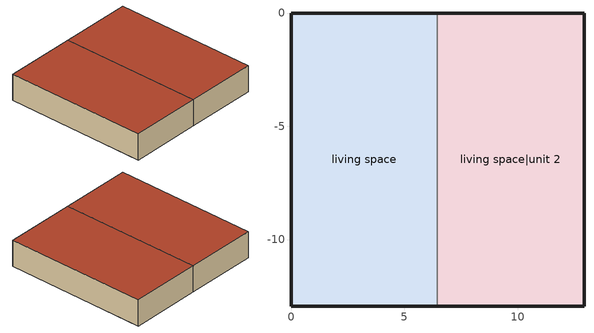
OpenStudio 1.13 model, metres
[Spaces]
living space
 floor ground: 0,-12.93 0,0 6.47,0 6.47,-12.93 z0
 wall outside: 6.47,0 0,0 0,-12.93 6.47,-12.93 z0:2.44
 wall to living space|unit 2: 6.47,-12.93 6.47,0 z0:2.44
 roof outside: 6.47,-12.93 6.47,0 0,0 0,-12.93 z2.44
living space|unit 2
 floor ground: 6.47,-12.93 6.47,0 12.93,0 12.93,-12.93 z0
 wall outside: 6.47,-12.93 12.93,-12.93 12.93,0 6.47,0 z0:2.44
 roof outside: 12.93,-12.93 12.93,0 6.47,0 6.47,-12.93 z2.44
[Building]
Building: Standards Number of Living Units=2
[ThermalZone] Use Ideal Air Loads=No
living zone; living zone|unit 2
[Sizing:Zone] Zone Cooling Design Supply Air Temperature Input Method=SupplyAirTemperature; Zone Cooling Design Supply Air Temperature {C}=14; Zone Cooling Design Supply Air Temperature Difference {deltaC}=11.11; Zone Heating Design Supply Air Temperature Input Method=SupplyAirTemperature; Zone Heating Design Supply Air Temperature {C}=40; Zone Heating Design Supply Air Temperature Difference {deltaC}=11.11; Zone Cooling Design Supply Air Humidity Ratio {kg-H2O/kg-air}=0.0085; Zone Heating Design Supply Air Humidity Ratio {kg-H2O/kg-air}=0.008; Cooling Design Air Flow Method=DesignDay; Heating Design Air Flow Method=DesignDay; Account for Dedicated Outdoor Air System=No; Dedicated Outdoor Air System Control Strategy=NeutralSupplyAir; Dedicated Outdoor Air Low Setpoint Temperature for Design {C}=autosize; Dedicated Outdoor Air High Setpoint Temperature for Design {C}=autosize
living zone; living zone|unit 2
[Space]
Name | Thermal Zone
living space | living zone
living space|unit 2 | living zone|unit 2
[ElectricEquipment]
Name | Electric Equipment Definition | Schedule
unit=1|bed=nil|bath=nil|space=living space | unit=1|bed=nil|bath=nil|space={62197747-23eb-4c3c-8fc8-9c054993d307} | empty_schedule
unit=2|bed=nil|bath=nil|space=living space|unit 2 | unit=2|bed=nil|bath=nil|space={5d541090-c301-456f-9ce9-032aa8e8413f} | empty_schedule 1
[Schedule:Ruleset]
Name | Default Day Schedule
empty_schedule | Schedule Day 1
empty_schedule 1 | Schedule Day 2
[Schedule:Day]
Schedule Day 1; Schedule Day 2: 24, 0, 0
